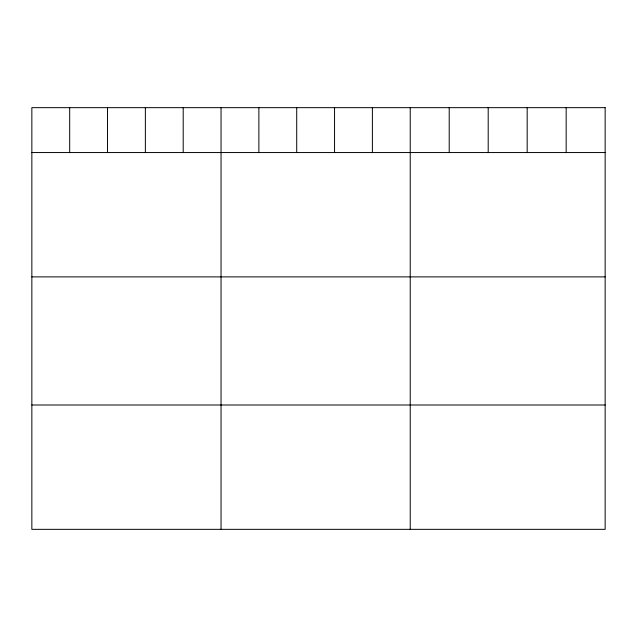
<?xml version="1.0" encoding="UTF-8"?>
<svg xmlns="http://www.w3.org/2000/svg" width="637" height="637" viewBox="0 0 637 637"><rect width="100%" height="100%" fill="white"/><g stroke="black" fill="none" stroke-linecap="round" stroke-linejoin="round"><path stroke-width="0.96" d="M31.85 152.554L605.15 152.554M31.85 276.888L605.15 276.888M31.85 404.997L605.15 404.997M566.166 107.661L566.166 152.554M527.181 107.661L527.181 152.554M488.197 107.661L488.197 152.554M449.212 107.661L449.212 152.554M410.228 107.661L410.228 529.339M372.39 107.661L372.39 152.554M334.552 107.661L334.552 152.554M296.715 107.661L296.715 152.554M258.877 107.661L258.877 152.554M221.039 107.661L221.039 529.339M183.201 107.661L183.201 152.554M145.363 107.661L145.363 152.554M107.526 107.661L107.526 152.554M69.688 107.661L69.688 152.554M605.15 107.661L31.85 107.661L31.85 529.339L605.15 529.339L605.15 107.661"/></g></svg>
